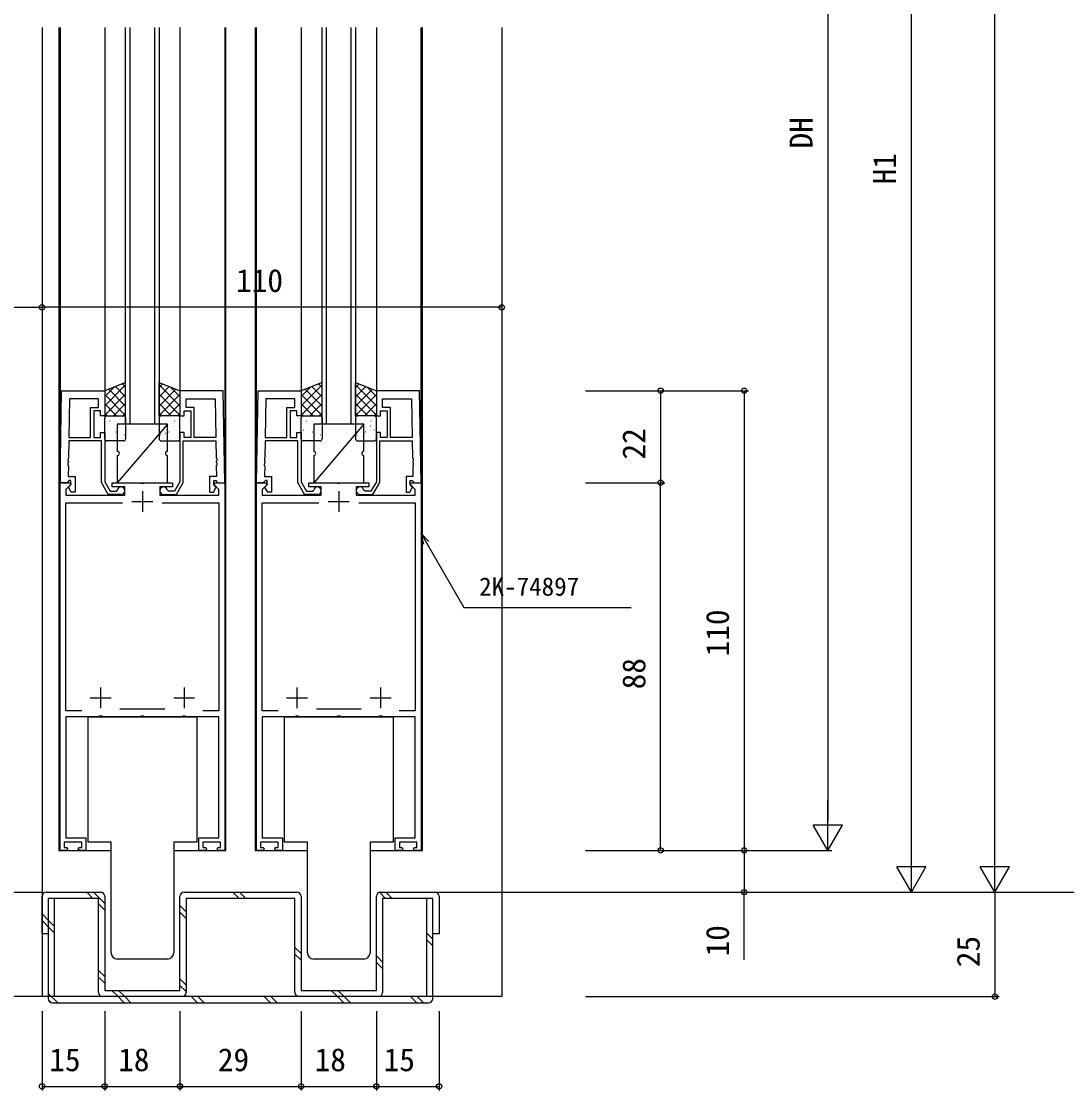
# Model space of a CAD drawing. Units: millimetres, scale not verified. Extents: x -437 to 438, y -681 to 679.
# Drawn here: x -256.6 to -6.6, y -133.5 to 122.4 of the extents above; entities that cross this region are included whole.
import ezdxf
from ezdxf.enums import TextEntityAlignment as Align

# ---------------------------------------------------------------- set-up
doc = ezdxf.new("R2010")
doc.units = ezdxf.units.MM
doc.header["$LTSCALE"] = 4
for name, color, linetype in [('0-2_YKK_11', 7, 'Continuous'), ('0-4_YKK_12', 2, 'Continuous'), ('0-5_YKK_13', 4, 'Continuous'), ('0-7_YKK_D', 6, 'Continuous')]:
    doc.layers.add(name, color=color, linetype=linetype)
doc.styles.add('ＭＳ ゴシック', font='')
doc.styles.get('ＭＳ ゴシック').set_extended_font_data('MS Gothic')

msp = doc.modelspace()

# ---------------------------------------------------------------- linework, layer by layer
at = {"layer": '0-2_YKK_11'}
for p, q in [((-227.695, 10), (-227.695, 5)), ((-180.7, 10), (-180.7, 5)), ((-230.195, 7.5), (-225.195, 7.5)), ((-183.2, 7.5), (-178.2, 7.5)), ((-237.695, -37), (-237.695, -42)), ((-217.695, -37), (-217.695, -42)), ((-190.7, -37), (-190.7, -42)), ((-170.7, -37), (-170.7, -42)), ((-240.195, -39.5), (-235.195, -39.5)), ((-220.195, -39.5), (-215.195, -39.5)), ((-193.2, -39.5), (-188.2, -39.5)), ((-173.2, -39.5), (-168.2, -39.5)), ((-222.344, -42.2), (-233.046, -42.2)), ((-175.349, -42.2), (-186.051, -42.2))]:
    msp.add_line(p, q, dxfattribs=at)
for points in [[(-247.396, 11.995), (-247.012, 33.995), (-236.696, 33.995), (-236.696, 27.995), (-237.696, 27.995), (-237.696, 29.195), (-239.296, 29.195), (-239.296, 22.795), (-237.696, 22.795), (-237.696, 23.995), (-236.696, 23.995), (-236.696, 12.247), (-235.396, 9.995), (-233.979, 9.995), (-233.683, 10.245)], [(-207.996, 11.995), (-208.38, 33.995), (-218.696, 33.995), (-218.696, 27.995), (-217.696, 27.995), (-217.696, 29.195), (-216.096, 29.195), (-216.096, 22.795), (-217.696, 22.795), (-217.696, 23.995), (-218.696, 23.995), (-218.696, 12.247), (-219.996, 9.995), (-221.413, 9.995), (-221.708, 10.245)], [(-200.4, 11.995), (-200.016, 33.995), (-189.7, 33.995), (-189.7, 27.995), (-190.7, 27.995), (-190.7, 29.195), (-192.3, 29.195), (-192.3, 22.795), (-190.7, 22.795), (-190.7, 23.995), (-189.7, 23.995), (-189.7, 12.247), (-188.4, 9.995), (-186.984, 9.995), (-186.688, 10.245)], [(-161, 11.995), (-161.384, 33.995), (-171.7, 33.995), (-171.7, 27.995), (-170.7, 27.995), (-170.7, 29.195), (-169.1, 29.195), (-169.1, 22.795), (-170.7, 22.795), (-170.7, 23.995), (-171.7, 23.995), (-171.7, 12.247), (-173, 9.995), (-174.417, 9.995), (-174.713, 10.245)], [(-232.796, 9.195), (-235.858, 9.195), (-237.496, 12.032), (-237.496, 21.995), (-245.291, 21.995), (-245.362, 17.953), (-245.485, 17.772), (-245.494, 17.222), (-245.377, 17.037), (-245.379, 16.953), (-245.502, 16.772), (-245.512, 16.222), (-245.395, 16.037), (-245.439, 13.495), (-243.796, 13.495), (-243.796, 9.695), (-244.696, 9.695), (-245.296, 10.734), (-245.296, 11.045), (-244.796, 11.545), (-244.796, 12.495), (-245.266, 12.495), (-245.466, 12.295), (-245.766, 11.995), (-247.396, 11.995)], [(-222.596, 9.195), (-219.534, 9.195), (-217.896, 12.032), (-217.896, 21.995), (-210.101, 21.995), (-210.03, 17.953), (-209.907, 17.772), (-209.897, 17.222), (-210.014, 17.037), (-210.013, 16.953), (-209.889, 16.772), (-209.88, 16.222), (-209.997, 16.037), (-209.952, 13.495), (-211.596, 13.495), (-211.596, 9.695), (-210.696, 9.695), (-210.096, 10.734), (-210.096, 11.045), (-210.596, 11.545), (-210.596, 12.495), (-210.126, 12.495), (-209.926, 12.295), (-209.626, 11.995), (-207.996, 11.995)], [(-185.8, 9.195), (-188.862, 9.195), (-190.5, 12.032), (-190.5, 21.995), (-198.296, 21.995), (-198.366, 17.953), (-198.489, 17.772), (-198.499, 17.222), (-198.382, 17.037), (-198.384, 16.953), (-198.507, 16.772), (-198.516, 16.222), (-198.4, 16.037), (-198.444, 13.495), (-196.8, 13.495), (-196.8, 9.695), (-197.7, 9.695), (-198.3, 10.734), (-198.3, 11.045), (-197.8, 11.545), (-197.8, 12.495), (-198.271, 12.495), (-198.471, 12.295), (-198.771, 11.995), (-200.4, 11.995)], [(-175.6, 9.195), (-172.539, 9.195), (-170.9, 12.032), (-170.9, 21.995), (-163.105, 21.995), (-163.035, 17.953), (-162.912, 17.772), (-162.902, 17.222), (-163.019, 17.037), (-163.017, 16.953), (-162.894, 16.772), (-162.885, 16.222), (-163.001, 16.037), (-162.957, 13.495), (-164.6, 13.495), (-164.6, 9.695), (-163.7, 9.695), (-163.1, 10.734), (-163.1, 11.045), (-163.6, 11.545), (-163.6, 12.495), (-163.13, 12.495), (-162.93, 12.295), (-162.63, 11.995), (-161, 11.995)], [(-245.795, -75.3), (-245.495, -75.6), (-245.895, -76), (-247.395, -76), (-247.395, 12), (-244.92, 12), (-244.759, 11.612), (-245.995, 10.376), (-245.995, 9), (-231.895, 9), (-231.895, 11), (-234.895, 11), (-234.895, 12), (-228.154, 12), (-227.97, 11.88), (-227.42, 11.88), (-227.237, 12), (-220.495, 12), (-220.495, 11), (-223.495, 11), (-223.495, 9), (-209.395, 9), (-209.395, 10.376), (-210.632, 11.612), (-210.471, 12), (-207.995, 12)], [(-207.995, 12), (-207.995, -76), (-209.495, -76), (-209.895, -75.6), (-209.595, -75.3), (-208.995, -75.3), (-208.995, -74), (-213.195, -74), (-213.195, -75.3), (-212.595, -75.3), (-212.295, -75.6), (-212.695, -76), (-214.195, -76), (-214.195, -73), (-209.395, -73), (-209.395, -44), (-217.237, -44), (-217.42, -43.88), (-217.97, -43.88), (-218.154, -44), (-227.237, -44), (-227.42, -43.88), (-227.97, -43.88), (-228.154, -44), (-237.237, -44), (-237.42, -43.88), (-237.97, -43.88), (-238.154, -44), (-245.995, -44), (-245.995, -73), (-241.195, -73), (-241.195, -76), (-242.695, -76), (-243.095, -75.6), (-242.795, -75.3), (-242.195, -75.3), (-242.195, -74), (-246.395, -74), (-246.395, -75.3), (-245.795, -75.3)], [(-198.8, -75.3), (-198.5, -75.6), (-198.9, -76), (-200.4, -76), (-200.4, 12), (-197.924, 12), (-197.764, 11.612), (-199, 10.376), (-199, 9), (-184.9, 9), (-184.9, 11), (-187.9, 11), (-187.9, 12), (-181.158, 12), (-180.975, 11.88), (-180.425, 11.88), (-180.242, 12), (-173.5, 12), (-173.5, 11), (-176.5, 11), (-176.5, 9), (-162.4, 9), (-162.4, 10.376), (-163.636, 11.612), (-163.476, 12), (-161, 12)], [(-161, 12), (-161, -76), (-162.5, -76), (-162.9, -75.6), (-162.6, -75.3), (-162, -75.3), (-162, -74), (-166.2, -74), (-166.2, -75.3), (-165.6, -75.3), (-165.3, -75.6), (-165.7, -76), (-167.2, -76), (-167.2, -73), (-162.4, -73), (-162.4, -44), (-170.242, -44), (-170.425, -43.88), (-170.975, -43.88), (-171.158, -44), (-180.242, -44), (-180.425, -43.88), (-180.975, -43.88), (-181.158, -44), (-190.242, -44), (-190.425, -43.88), (-190.975, -43.88), (-191.158, -44), (-199, -44), (-199, -73), (-194.2, -73), (-194.2, -76), (-195.7, -76), (-196.1, -75.6), (-195.8, -75.3), (-195.2, -75.3), (-195.2, -74), (-199.4, -74), (-199.4, -75.3), (-198.8, -75.3)], [(-242.178, -42.6), (-245.995, -42.6), (-245.995, 7.2), (-232.472, 7.2)], [(-222.919, 7.2), (-209.395, 7.2), (-209.395, -42.6), (-213.213, -42.6)], [(-195.182, -42.6), (-199, -42.6), (-199, 7.2), (-185.476, 7.2)], [(-175.924, 7.2), (-162.4, 7.2), (-162.4, -42.6), (-166.218, -42.6)]]:
    msp.add_lwpolyline(points, dxfattribs=at)
for points in [[(-245.115, 32.065), (-245.277, 22.795), (-240.096, 22.795), (-240.096, 29.995), (-238.196, 29.995), (-238.196, 32.065)], [(-210.276, 32.065), (-210.115, 22.795), (-215.296, 22.795), (-215.296, 29.995), (-217.196, 29.995), (-217.196, 32.065)], [(-198.12, 32.065), (-198.282, 22.795), (-193.1, 22.795), (-193.1, 29.995), (-191.2, 29.995), (-191.2, 32.065)], [(-163.281, 32.065), (-163.119, 22.795), (-168.3, 22.795), (-168.3, 29.995), (-170.2, 29.995), (-170.2, 32.065)]]:
    msp.add_lwpolyline(points, close=True, dxfattribs=at)
for centre, start, end in [((-232.796, 10.095), 270, 170.40594), ((-222.596, 10.095), 9.59406, 270), ((-185.8, 10.095), 270, 170.40594), ((-175.6, 10.095), 9.59406, 270)]:
    msp.add_arc(centre, 0.9, start, end, dxfattribs=at)
at = {"layer": '0-4_YKK_12'}
for p, q in [((-251.7, 120.912), (-251.7, -86)), ((-247.695, 120.912), (-247.695, -76)), ((-247.395, 120.912), (-247.395, 11.8)), ((-236.697, 120.912), (-236.696, 33.795)), ((-231.695, 26.005), (-231.695, 120.912)), ((-230.695, 120.912), (-230.695, 26.005)), ((-224.695, 26.005), (-224.695, 120.912)), ((-223.695, 120.912), (-223.695, 26.005)), ((-218.696, 120.912), (-218.695, 33.795)), ((-207.995, 120.912), (-207.995, 11.8)), ((-207.695, -76), (-207.695, 120.912)), ((-200.7, 120.912), (-200.7, -76)), ((-200.4, 11.8), (-200.4, 120.912)), ((-189.701, 120.912), (-189.7, 33.795)), ((-184.7, 26.005), (-184.7, 120.912)), ((-183.7, 120.912), (-183.7, 26.005)), ((-177.7, 26.005), (-177.7, 120.912)), ((-176.7, 120.912), (-176.7, 26.005)), ((-171.701, 120.912), (-171.7, 33.795)), ((-161, 11.8), (-161, 120.912)), ((-160.7, -76), (-160.7, 120.912)), ((-141.7, 120.912), (-141.7, -86)), ((-223.695, 26.005), (-231.695, 26.005)), ((-176.7, 26.005), (-184.7, 26.005)), ((-247.695, -76), (-235.195, -76)), ((-220.195, -76), (-207.695, -76)), ((-200.7, -76), (-188.2, -76)), ((-173.2, -76), (-160.7, -76)), ((-296.7, -86), (-251.7, -86)), ((-251.7, -86), (-251.7, -111)), ((-157.7, -86), (21.3, -86)), ((-141.7, -86), (-141.7, -111)), ((-141.7, -111), (-351.7, -111))]:
    msp.add_line(p, q, dxfattribs=at)
at = {"layer": '0-5_YKK_13'}
for p, q in [((-236.696, 30.411), (-231.696, 35.411)), ((-236.696, 32.656), (-234.456, 34.896)), ((-231.696, 30.334), (-235.743, 34.381)), ((-231.696, 32.579), (-234.14, 35.023)), ((-231.696, 34.824), (-232.536, 35.664)), ((-223.696, 34.824), (-222.856, 35.664)), ((-218.696, 30.411), (-223.696, 35.411)), ((-223.696, 32.579), (-221.252, 35.023)), ((-223.696, 30.334), (-219.648, 34.381)), ((-218.696, 32.656), (-220.936, 34.896)), ((-189.7, 30.411), (-184.7, 35.411)), ((-189.7, 32.656), (-187.461, 34.896)), ((-184.7, 30.334), (-188.748, 34.381)), ((-184.7, 32.579), (-187.144, 35.023)), ((-184.7, 34.824), (-185.541, 35.664)), ((-176.7, 34.824), (-175.86, 35.664)), ((-171.7, 30.411), (-176.7, 35.411)), ((-176.7, 32.579), (-174.257, 35.023)), ((-176.7, 30.334), (-172.653, 34.381)), ((-171.7, 32.656), (-173.94, 34.896)), ((-236.696, 28.166), (-231.696, 33.166)), ((-231.696, 28.089), (-236.696, 33.089)), ((-233.852, 28), (-236.696, 30.844)), ((-234.617, 28), (-231.696, 30.921)), ((-218.696, 28.166), (-223.696, 33.166)), ((-223.696, 28.089), (-218.696, 33.089)), ((-220.775, 28), (-223.696, 30.921)), ((-221.539, 28), (-218.696, 30.844)), ((-189.7, 28.166), (-184.7, 33.166)), ((-184.7, 28.089), (-189.7, 33.089)), ((-186.857, 28), (-189.7, 30.844)), ((-187.621, 28), (-184.7, 30.921)), ((-171.7, 28.166), (-176.7, 33.166)), ((-176.7, 28.089), (-171.7, 33.089)), ((-173.78, 28), (-176.7, 30.921)), ((-174.544, 28), (-171.7, 30.844)), ((-236.097, 28), (-236.696, 28.599)), ((-232.372, 28), (-231.696, 28.676)), ((-223.02, 28), (-223.696, 28.676)), ((-219.294, 28), (-218.696, 28.599)), ((-189.102, 28), (-189.7, 28.599)), ((-185.376, 28), (-184.7, 28.676)), ((-176.025, 28), (-176.7, 28.676)), ((-172.299, 28), (-171.7, 28.599)), ((-236.696, 22.5), (-236.696, 27.5)), ((-236.196, 28), (-232.196, 28)), ((-235.486, 26.758), (-235.443, 26.782)), ((-221.695, 26.005), (-233.695, 12.005)), ((-233.462, 26.024), (-233.418, 26.048)), ((-233.041, 27.958), (-233.035, 27.966)), ((-233.029, 25.968), (-232.982, 26.057)), ((-231.696, 27.5), (-231.696, 22.5)), ((-223.696, 27.5), (-223.696, 22.5)), ((-219.196, 28), (-223.196, 28)), ((-222.363, 25.968), (-222.41, 26.057)), ((-222.35, 27.958), (-222.357, 27.966)), ((-221.93, 26.024), (-221.974, 26.048)), ((-219.905, 26.758), (-219.949, 26.782)), ((-218.696, 22.5), (-218.696, 27.5)), ((-189.7, 22.5), (-189.7, 27.5)), ((-189.2, 28), (-185.2, 28)), ((-188.491, 26.758), (-188.447, 26.782)), ((-174.7, 26.005), (-186.7, 12.005)), ((-186.466, 26.024), (-186.422, 26.048)), ((-186.046, 27.958), (-186.039, 27.966)), ((-186.033, 25.968), (-185.986, 26.057)), ((-184.7, 27.5), (-184.7, 22.5)), ((-176.7, 27.5), (-176.7, 22.5)), ((-172.2, 28), (-176.2, 28)), ((-175.368, 25.968), (-175.414, 26.057)), ((-175.355, 27.958), (-175.362, 27.966)), ((-174.935, 26.024), (-174.979, 26.048)), ((-172.91, 26.758), (-172.954, 26.782)), ((-171.7, 22.5), (-171.7, 27.5)), ((-236.129, 24.567), (-236.086, 24.591)), ((-235.25, 25.493), (-235.243, 25.5)), ((-234.053, 24.134), (-234.009, 24.158)), ((-233.197, 23.771), (-233.19, 23.778)), ((-232.028, 23.4), (-231.984, 23.424)), ((-223.363, 23.4), (-223.407, 23.424)), ((-222.195, 23.771), (-222.201, 23.778)), ((-221.339, 24.134), (-221.383, 24.158)), ((-220.142, 25.493), (-220.149, 25.5)), ((-219.262, 24.567), (-219.306, 24.591)), ((-189.134, 24.567), (-189.09, 24.591)), ((-188.254, 25.493), (-188.248, 25.5)), ((-187.058, 24.134), (-187.014, 24.158)), ((-186.202, 23.771), (-186.195, 23.778)), ((-185.033, 23.4), (-184.989, 23.424)), ((-176.368, 23.4), (-176.412, 23.424)), ((-175.199, 23.771), (-175.206, 23.778)), ((-174.343, 24.134), (-174.387, 24.158)), ((-173.147, 25.493), (-173.153, 25.5)), ((-172.267, 24.567), (-172.311, 24.591)), ((-236.696, 22.69), (-236.677, 22.701)), ((-232.196, 22), (-236.196, 22)), ((-223.196, 22), (-219.196, 22)), ((-218.696, 22.69), (-218.715, 22.701)), ((-189.7, 22.69), (-189.682, 22.701)), ((-185.2, 22), (-189.2, 22)), ((-176.2, 22), (-172.2, 22)), ((-171.7, 22.69), (-171.719, 22.701)), ((-233.695, 18.505), (-233.695, 12.005)), ((-186.7, 18.505), (-186.7, 12.005)), ((-237.195, -44), (-218.195, -44)), ((-218.195, -44), (-214.695, -44)), ((-190.2, -44), (-171.2, -44)), ((-171.2, -44), (-167.7, -44)), ((-237.195, -74), (-240.695, -74)), ((-235.195, -74), (-237.195, -74)), ((-235.195, -100.5), (-235.195, -74)), ((-218.195, -74), (-220.195, -74)), ((-220.195, -74), (-220.195, -100.5)), ((-190.2, -74), (-193.7, -74)), ((-188.2, -74), (-190.2, -74)), ((-188.2, -100.5), (-188.2, -74)), ((-171.2, -74), (-173.2, -74)), ((-173.2, -74), (-173.2, -100.5)), ((-250.7, -86), (-237.7, -86)), ((-239.514, -87.5), (-241.014, -86)), ((-236.7, -88.722), (-239.422, -86)), ((-217.7, -86), (-190.7, -86)), ((-204.513, -87.5), (-206.013, -86)), ((-202.92, -87.5), (-204.42, -86)), ((-169.511, -87.5), (-170.973, -86.038)), ((-170.7, -86), (-157.7, -86)), ((-167.919, -87.5), (-169.419, -86)), ((-236.7, -90.314), (-238.2, -88.814)), ((-217.2, -90.721), (-218.7, -89.221)), ((-250.2, -92.723), (-251.7, -91.223)), ((-217.2, -92.313), (-218.7, -90.813)), ((-250.2, -94.315), (-251.7, -92.815)), ((-248.7, -94.223), (-250.2, -92.723)), ((-248.7, -95.815), (-250.2, -94.315)), ((-158.2, -97.219), (-159.7, -95.719)), ((-189.7, -100.72), (-191.2, -99.22)), ((-158.2, -98.811), (-159.7, -97.311)), ((-231.695, -102), (-233.695, -102)), ((-223.695, -102), (-231.695, -102)), ((-221.695, -102), (-223.695, -102)), ((-189.7, -102.313), (-191.2, -100.813)), ((-184.7, -102), (-186.7, -102)), ((-176.7, -102), (-184.7, -102)), ((-174.7, -102), (-176.7, -102)), ((-170.2, -102.719), (-171.7, -101.219)), ((-236.7, -106.223), (-238.2, -104.723)), ((-170.2, -104.312), (-171.7, -102.812)), ((-236.7, -107.815), (-238.2, -106.315)), ((-217.2, -108.222), (-218.7, -106.722)), ((-233.515, -111), (-235.015, -109.5)), ((-231.923, -111), (-233.423, -109.5)), ((-217.2, -109.814), (-218.7, -108.314)), ((-181.013, -111), (-182.513, -109.5)), ((-179.42, -111), (-180.92, -109.5)), ((-247.924, -112.5), (-250.2, -110.224)), ((-249.599, -112.417), (-250.117, -111.899)), ((-249.2, -112.5), (-159.2, -112.5)), ((-218.2, -111), (-237.2, -111)), ((-232.015, -112.5), (-233.515, -111)), ((-230.423, -112.5), (-231.923, -111)), ((-214.514, -112.5), (-216.014, -111)), ((-212.922, -112.5), (-214.422, -111)), ((-197.013, -112.5), (-198.513, -111)), ((-195.421, -112.5), (-196.921, -111)), ((-171.2, -111), (-190.2, -111)), ((-179.513, -112.5), (-181.013, -111)), ((-177.92, -112.5), (-179.42, -111)), ((-162.012, -112.5), (-163.512, -111)), ((-160.419, -112.5), (-161.919, -111))]:
    msp.add_line(p, q, dxfattribs=at)
for points in [[(-231.696, 36), (-236.696, 34), (-236.696, 28), (-231.696, 28)], [(-223.696, 36), (-218.696, 34), (-218.696, 28), (-223.696, 28)], [(-184.7, 36), (-189.7, 34), (-189.7, 28), (-184.7, 28)], [(-176.7, 36), (-171.7, 34), (-171.7, 28), (-176.7, 28)]]:
    msp.add_lwpolyline(points, close=True, dxfattribs=at)
for points in [[(-221.695, 19.505), (-221.695, 26.005), (-233.695, 26.005), (-233.695, 19.505)], [(-174.7, 19.505), (-174.7, 26.005), (-186.7, 26.005), (-186.7, 19.505)], [(-233.695, 12.005), (-221.695, 12.005), (-221.695, 18.505)], [(-186.7, 12.005), (-174.7, 12.005), (-174.7, 18.505)], [(-240.695, -74), (-240.695, -44), (-237.195, -44)], [(-214.695, -44), (-214.695, -74), (-218.195, -74)], [(-193.7, -74), (-193.7, -44), (-190.2, -44)], [(-167.7, -44), (-167.7, -74), (-171.2, -74)], [(-238.2, -110), (-238.2, -87.5), (-250.2, -87.5), (-250.2, -96), (-251.7, -96), (-251.7, -87)], [(-236.7, -87), (-236.7, -109.5), (-218.7, -109.5), (-218.7, -87)], [(-189.7, -87), (-189.7, -109.5), (-171.7, -109.5), (-171.7, -87)], [(-156.7, -87), (-156.7, -96), (-158.2, -96)], [(-159.7, -87.5), (-159.7, -111), (-248.7, -111), (-248.7, -87.5), (-250.2, -87.5), (-250.2, -111.5)], [(-191.2, -110), (-191.2, -87.5), (-217.2, -87.5), (-217.2, -110)], [(-158.2, -96), (-158.2, -87.5), (-170.2, -87.5), (-170.2, -110)], [(-158.2, -111.5), (-158.2, -87.5), (-159.7, -87.5)]]:
    msp.add_lwpolyline(points, dxfattribs=at)
for centre, radius, start, end in [((-236.196, 27.5), 0.5, 90, 180), ((-232.196, 27.5), 0.5, 0, 90), ((-223.196, 27.5), 0.5, 90, 180), ((-219.196, 27.5), 0.5, 0, 90), ((-189.2, 27.5), 0.5, 90, 180), ((-185.2, 27.5), 0.5, 0, 90), ((-176.2, 27.5), 0.5, 90, 180), ((-172.2, 27.5), 0.5, 0, 90), ((-236.196, 22.5), 0.5, 180, 270), ((-232.196, 22.5), 0.5, 270, 0), ((-223.196, 22.5), 0.5, 180, 270), ((-219.196, 22.5), 0.5, 270, 0), ((-189.2, 22.5), 0.5, 180, 270), ((-185.2, 22.5), 0.5, 270, 0), ((-176.2, 22.5), 0.5, 180, 270), ((-172.2, 22.5), 0.5, 270, 0), ((-233.695, 19.005), 0.5, 270, 90), ((-221.695, 19.005), 0.5, 90, 270), ((-186.7, 19.005), 0.5, 270, 90), ((-174.7, 19.005), 0.5, 90, 270), ((-250.7, -87), 1, 90, 180), ((-237.7, -87), 1, 0, 90), ((-217.7, -87), 1, 90, 180), ((-190.7, -87), 1, 0, 90), ((-170.7, -87), 1, 90, 180), ((-157.7, -87), 1, 0, 90), ((-233.695, -100.5), 1.5, 180, 270), ((-221.695, -100.5), 1.5, 270, 0), ((-186.7, -100.5), 1.5, 180, 270), ((-174.7, -100.5), 1.5, 270, 0), ((-237.2, -110), 1, 180, 270), ((-218.2, -110), 1, 270, 0), ((-190.2, -110), 1, 180, 270), ((-171.2, -110), 1, 270, 0), ((-249.2, -111.5), 1, 180, 270), ((-159.2, -111.5), 1, 270, 0)]:
    msp.add_arc(centre, radius, start, end, dxfattribs=at)
at = {"layer": '0-7_YKK_D'}
for p, q in [((-23.7, -79), (-23.7, 557)), ((-63.7, 266.999), (-63.7, -69)), ((-43.7, -79), (-43.7, 257)), ((-296.7, 54), (-251.7, 54)), ((-141.7, 54), (-251.7, 54)), ((-121.7, 34), (-82.7, 34)), ((-121.7, 34), (-102.7, 34)), ((-103.7, 34), (-103.7, 12)), ((-83.7, 34), (-83.7, -76)), ((-121.7, 12), (-102.7, 12)), ((-121.7, 12), (-102.7, 12)), ((-103.7, -76), (-103.7, 12)), ((-63.7, -76), (-63.7, -63.876)), ((-63.7, -76), (-67.2, -69.938)), ((-60.2, -69.938), (-67.2, -69.938)), ((-63.7, -76), (-60.2, -69.938)), ((-43.7, -86), (-43.7, -73.876)), ((-23.7, -86), (-23.7, -73.876)), ((-121.7, -76), (-82.7, -76)), ((-121.7, -76), (-62.7, -76)), ((-121.7, -76), (-82.7, -76)), ((-121.7, -76), (-102.7, -76)), ((-83.7, -76), (-83.7, -86.001)), ((-43.7, -86), (-47.2, -79.938)), ((-40.2, -79.938), (-47.2, -79.938)), ((-43.7, -86), (-40.2, -79.938)), ((-23.7, -86), (-27.2, -79.938)), ((-20.2, -79.938), (-27.2, -79.938)), ((-23.7, -86), (-20.2, -79.938)), ((-83.7, -102.23), (-83.7, -86.001)), ((-23.7, -86), (-23.7, -111)), ((-121.7, -111), (-22.7, -111)), ((-251.7, -114.5), (-251.7, -133.5)), ((-236.7, -114.5), (-236.7, -133.5)), ((-236.7, -114.5), (-236.7, -133.5)), ((-218.7, -114.5), (-218.7, -133.5)), ((-218.7, -114.5), (-218.7, -133.5)), ((-189.7, -114.5), (-189.7, -133.5)), ((-189.7, -114.5), (-189.7, -133.5)), ((-171.7, -114.5), (-171.7, -133.5)), ((-171.7, -114.5), (-171.7, -133.5)), ((-156.7, -114.5), (-156.7, -133.5)), ((-251.7, -132.5), (-236.7, -132.5)), ((-236.7, -132.5), (-218.7, -132.5)), ((-218.7, -132.5), (-189.7, -132.5)), ((-189.7, -132.5), (-171.7, -132.5)), ((-171.7, -132.5), (-156.7, -132.5))]:
    msp.add_line(p, q, dxfattribs=at)
for points in [[(-160.317, -2.745), (-161, -0.195), (-159.133, -2.062)], [(-161, -0.195), (-159.725, -2.403), (-150.794, -17.873), (-110.715, -17.873)]]:
    msp.add_lwpolyline(points, dxfattribs=at)
for centre in [(-251.7, 54), (-251.7, 54), (-141.7, 54), (-103.7, 34), (-83.7, 34), (-103.7, 12), (-103.7, 12), (-103.7, -76), (-83.7, -76), (-83.7, -76), (-83.7, -86.001), (-23.7, -111), (-251.7, -132.5), (-236.7, -132.5), (-236.7, -132.5), (-218.7, -132.5), (-218.7, -132.5), (-189.7, -132.5), (-189.7, -132.5), (-171.7, -132.5), (-171.7, -132.5), (-156.7, -132.5)]:
    msp.add_circle(centre, 0.637, dxfattribs=at)

# ---------------------------------------------------------------- texts
at = {"layer": '0-7_YKK_D', "style": 'ＭＳ ゴシック'}
for s, p in [('DH', (-65.7, 91.989)), ('H1', (-45.7, 83.418)), ('22', (-105.7, 17.545)), ('110', (-85.7, -29.565)), ('88', (-105.7, -37.455)), ('10', (-85.7, -101.38)), ('25', (-25.7, -103.955))]:
    msp.add_text(s, height=5.499, rotation=90, dxfattribs=at).set_placement(p, align=Align.BOTTOM_LEFT)
for s, height, p in [('110', 5.499, (-205.265, 56)), ('2K-74897', 4.399, (-147.119, -16.373)), ('15', 5.499, (-249.953, -130.5)), ('18', 5.499, (-233.474, -130.5)), ('29', 5.499, (-209.633, -130.5)), ('18', 5.499, (-186.474, -130.5)), ('15', 5.499, (-169.953, -130.5))]:
    msp.add_text(s, height=height, dxfattribs=at).set_placement(p, align=Align.BOTTOM_LEFT)

doc.saveas('drawing.dxf')
